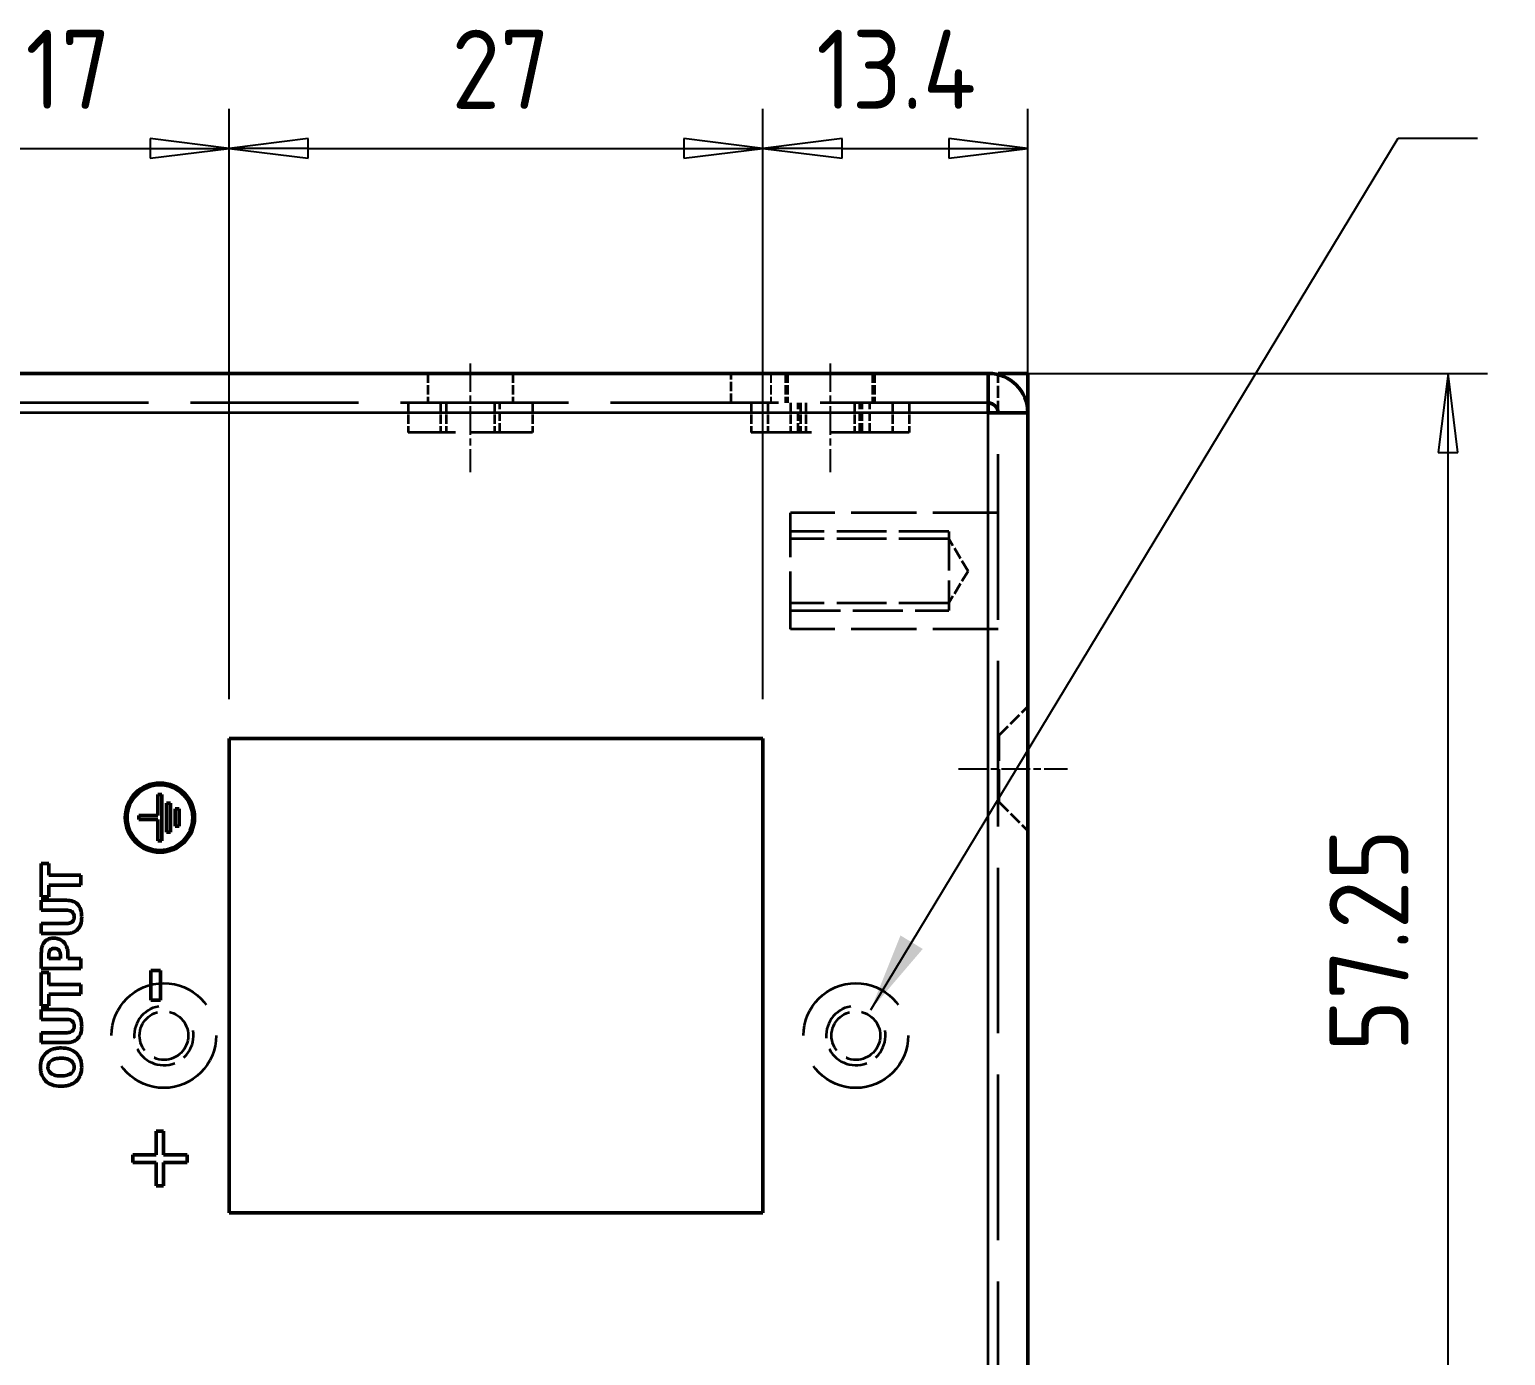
# Model space of a CAD drawing. Header units: millimetres. Extents: x 0 to 840, y 0 to 594.
# Drawn here: x 641.5 to 716.1, y 303.2 to 370.3 of the extents above; entities that cross this region are included whole.
import ezdxf

# ---------------------------------------------------------------- set-up
doc = ezdxf.new("R2010")
doc.units = ezdxf.units.MM
doc.header["$LTSCALE"] = 2
doc.linetypes.add('CHAIN', pattern=[0.3543, 0.2362, -0.0295, 0.0591, -0.0295])
doc.linetypes.add('DASHED', pattern=[0.2067, 0.1654, -0.0413])
doc.layers.get('0').update_dxf_attribs({"lineweight": 25})
for name, color, linetype, lineweight in [('가려진 것(ISO)', 5, 'DASHED', 35), ('가려진 좁은 것(ISO)', 5, 'DASHED', 25), ('가시적인 것(ISO)', 7, 'Continuous', 50), ('가시적인 좁은 것(ISO)', 1, 'Continuous', 35), ('기호(ISO)', 7, 'Continuous', 25), ('중심선(ISO)', 1, 'Continuous', 25), ('치수(ISO)', 7, 'Continuous', 25)]:
    doc.layers.add(name, color=color, linetype=linetype, lineweight=lineweight)
doc.styles.add('ISO ProportionalPSTEK', font='isocp.shx')
doc.dimstyles.new('PSTEK', dxfattribs={"dimscale": 2, "dimtxt": 2, "dimasz": 2, "dimexe": 1, "dimexo": 1, "dimgap": 1, "dimtad": 1, "dimrnd": 1e-08, "dimdsep": 46, "dimtxsty": 'ISO ProportionalPSTEK', "dimblk": 'Filled-1', "dimcen": 0.09, "dimdle": 10, "dimclrd": 3, "dimclre": 3, "dimclrt": 1, "dimadec": 1, "dimazin": 2, "dimtfac": 1, "dimtmove": 0, "dimatfit": 3, "dimfxl": 0, "dimtolj": 1, "dimlwd": -1, "dimlwe": -1, "dimarcsym": 0})
doc.dimstyles.new('PSTEK$7', dxfattribs={"dimscale": 2, "dimtxt": 2, "dimasz": 2, "dimexe": 1, "dimexo": 1, "dimgap": 1, "dimtad": 1, "dimrnd": 1e-08, "dimdsep": 46, "dimtxsty": 'ISO ProportionalPSTEK', "dimblk": 'Filled-1', "dimcen": 0.09, "dimdle": 10, "dimclrd": 3, "dimclre": 3, "dimclrt": 1, "dimadec": 1, "dimazin": 2, "dimtfac": 1, "dimtmove": 0, "dimatfit": 3, "dimfxl": 0, "dimtolj": 1, "dimlwd": -1, "dimlwe": -1, "dimarcsym": 0})

# ---------------------------------------------------------------- blocks, each defined once
blk = doc.blocks.new('Filled-1')
at = {"color": 0}
for p, q in [((0, 0), (-1, 0.125)), ((-1, 0.125), (-1, -0.125)), ((-1, 0), (0, 0)), ((-1, -0.125), (0, 0))]:
    blk.add_line(p, q, dxfattribs=at)
at = {"color": 0, "flags": 128}
blk.add_lwpolyline([(-1, -0.125), (0, 0)], dxfattribs=at)
at = {"color": 0}
blk.add_solid([(-1, -0.125), (0, 0), (-1, 0.125), (-1, -0.125)], dxfattribs=at)
blk = doc.blocks.new('*D25')
at = {"layer": 'Defpoints', "color": 0}
for p in [(689.978, 352.932), (713.232, 352.932), (682.378, 295.682)]:
    blk.add_point(p, dxfattribs=at)
at = {"layer": '치수(ISO)', "color": 3}
for p, q in [((691.978, 352.932), (715.232, 352.932)), ((713.232, 299.682), (713.232, 348.932)), ((684.378, 295.682), (715.232, 295.682))]:
    blk.add_line(p, q, dxfattribs=at)
at = {"layer": '치수(ISO)', "color": 3, "xscale": 4, "yscale": 4, "zscale": 4}
for p, rotation in [((713.232, 352.932), 90), ((713.232, 295.682), 270)]:
    blk.add_blockref('Filled-1', p, dxfattribs=dict(at, rotation=rotation))
at = {"layer": '치수(ISO)', "color": 1, "insert": (707.231, 318.625), "char_height": 4, "attachment_point": 1, "rotation": 90, "style": 'ISO ProportionalPSTEK'}
blk.add_mtext('\\A1;57.25', dxfattribs=at)
blk = doc.blocks.new('*D38')
at = {"layer": 'Defpoints', "color": 0}
for p in [(651.578, 364.311), (634.578, 334.457), (651.578, 334.457)]:
    blk.add_point(p, dxfattribs=at)
at = {"layer": '치수(ISO)', "color": 3}
for p, q in [((634.578, 336.457), (634.578, 366.311)), ((651.578, 336.457), (651.578, 366.311)), ((638.578, 364.311), (647.578, 364.311))]:
    blk.add_line(p, q, dxfattribs=at)
at = {"layer": '치수(ISO)', "color": 3, "xscale": 4, "yscale": 4, "zscale": 4, "rotation": 180}
blk.add_blockref('Filled-1', (634.578, 364.311), dxfattribs=at)
at = {"layer": '치수(ISO)', "color": 3, "xscale": 4, "yscale": 4, "zscale": 4}
blk.add_blockref('Filled-1', (651.578, 364.311), dxfattribs=at)
at = {"layer": '치수(ISO)', "color": 1, "insert": (641.278, 370.311), "char_height": 4, "attachment_point": 1, "style": 'ISO ProportionalPSTEK'}
blk.add_mtext('\\A1;17', dxfattribs=at)
blk = doc.blocks.new('*D39')
at = {"layer": 'Defpoints', "color": 0}
for p in [(678.578, 364.311), (651.578, 334.457), (678.578, 334.457)]:
    blk.add_point(p, dxfattribs=at)
at = {"layer": '치수(ISO)', "color": 3}
for p, q in [((651.578, 336.457), (651.578, 366.311)), ((678.578, 336.457), (678.578, 366.311)), ((655.578, 364.311), (674.578, 364.311))]:
    blk.add_line(p, q, dxfattribs=at)
at = {"layer": '치수(ISO)', "color": 3, "xscale": 4, "yscale": 4, "zscale": 4, "rotation": 180}
blk.add_blockref('Filled-1', (651.578, 364.311), dxfattribs=at)
at = {"layer": '치수(ISO)', "color": 3, "xscale": 4, "yscale": 4, "zscale": 4}
blk.add_blockref('Filled-1', (678.578, 364.311), dxfattribs=at)
at = {"layer": '치수(ISO)', "color": 1, "insert": (662.828, 370.312), "char_height": 4, "attachment_point": 1, "style": 'ISO ProportionalPSTEK'}
blk.add_mtext('\\A1;27', dxfattribs=at)
blk = doc.blocks.new('*D40')
at = {"layer": 'Defpoints', "color": 0}
for p in [(691.978, 364.311), (691.978, 350.932), (678.578, 334.457)]:
    blk.add_point(p, dxfattribs=at)
at = {"layer": '치수(ISO)', "color": 3}
for p, q in [((678.578, 336.457), (678.578, 366.311)), ((691.978, 352.932), (691.978, 366.311)), ((682.578, 364.311), (687.978, 364.311))]:
    blk.add_line(p, q, dxfattribs=at)
at = {"layer": '치수(ISO)', "color": 3, "xscale": 4, "yscale": 4, "zscale": 4, "rotation": 180}
blk.add_blockref('Filled-1', (678.578, 364.311), dxfattribs=at)
at = {"layer": '치수(ISO)', "color": 3, "xscale": 4, "yscale": 4, "zscale": 4}
blk.add_blockref('Filled-1', (691.978, 364.311), dxfattribs=at)
at = {"layer": '치수(ISO)', "color": 1, "insert": (681.278, 370.311), "char_height": 4, "attachment_point": 1, "style": 'ISO ProportionalPSTEK'}
blk.add_mtext('\\A1;13.4', dxfattribs=at)

msp = doc.modelspace()

# ---------------------------------------------------------------- linework, layer by layer
at = {"layer": '가려진 것(ISO)', "ltscale": 1.428422}
for p, q in [((661.628, 352.932), (661.628, 351.432)), ((665.928, 352.932), (665.928, 351.432)), ((676.978, 351.432), (676.978, 352.932)), ((679.728, 352.932), (679.728, 351.432)), ((679.828, 352.932), (679.828, 351.432)), ((684.128, 352.932), (684.128, 351.432)), ((684.228, 352.932), (684.228, 351.432)), ((660.628, 351.432), (660.628, 349.932)), ((662.278, 351.432), (662.278, 349.932)), ((662.549, 351.432), (662.549, 349.932)), ((665.008, 351.432), (665.008, 349.932)), ((665.278, 349.932), (665.278, 351.432)), ((666.928, 351.432), (666.928, 349.932)), ((677.978, 351.432), (677.978, 349.932)), ((678.828, 351.432), (678.828, 349.932)), ((679.978, 351.432), (679.978, 349.932)), ((680.357, 349.932), (680.357, 351.432)), ((680.478, 351.432), (680.478, 349.932)), ((680.749, 351.432), (680.749, 349.932)), ((683.208, 351.432), (683.208, 349.932)), ((683.478, 349.932), (683.478, 351.432)), ((683.599, 349.932), (683.599, 351.432)), ((683.978, 349.932), (683.978, 351.432)), ((685.128, 351.432), (685.128, 349.932)), ((685.978, 351.432), (685.978, 349.932))]:
    msp.add_line(p, q, dxfattribs=at)
at = {"layer": '가려진 것(ISO)', "ltscale": 1.844115}
msp.add_line((690.478, 350.932), (690.478, 352.869), dxfattribs=at)
at = {"layer": '가려진 것(ISO)', "ltscale": 25.689405}
msp.add_line((689.978, 351.432), (583.778, 351.432), dxfattribs=at)
at = {"layer": '가려진 것(ISO)', "ltscale": 25.306091}
msp.add_line((690.478, 214.932), (690.478, 350.932), dxfattribs=at)
at = {"layer": '가려진 것(ISO)', "ltscale": 9.424355}
msp.add_line((666.928, 349.932), (660.628, 349.932), dxfattribs=at)
at = {"layer": '가려진 것(ISO)', "ltscale": 11.967462}
msp.add_line((685.978, 349.932), (677.978, 349.932), dxfattribs=at)
at = {"layer": '가려진 것(ISO)', "ltscale": 8.825976}
msp.add_line((679.978, 339.982), (679.978, 345.882), dxfattribs=at)
at = {"layer": '가려진 것(ISO)', "ltscale": 9.999557}
for p, q in [((690.478, 345.882), (679.978, 345.882)), ((690.478, 339.982), (679.978, 339.982))]:
    msp.add_line(p, q, dxfattribs=at)
at = {"layer": '가려진 것(ISO)', "ltscale": 7.618686}
for p, q in [((687.978, 344.932), (679.978, 344.932)), ((687.978, 344.553), (679.978, 344.553)), ((687.978, 341.311), (679.978, 341.311)), ((679.978, 340.932), (687.978, 340.932))]:
    msp.add_line(p, q, dxfattribs=at)
at = {"layer": '가려진 것(ISO)', "ltscale": 5.983681}
msp.add_line((687.978, 344.932), (687.978, 340.932), dxfattribs=at)
at = {"layer": '가려진 것(ISO)', "ltscale": 1.800898}
for q in [(687.978, 344.553), (687.978, 341.311)]:
    msp.add_line((688.952, 342.932), q, dxfattribs=at)
at = {"layer": '가려진 것(ISO)', "ltscale": 1.952795}
for p, q in [((690.528, 334.632), (691.978, 336.082)), ((690.528, 331.232), (691.978, 329.782))]:
    msp.add_line(p, q, dxfattribs=at)
at = {"layer": '가려진 것(ISO)', "ltscale": 0.047517}
for p, q in [((690.478, 334.632), (690.528, 334.632)), ((690.478, 331.232), (690.528, 331.232))]:
    msp.add_line(p, q, dxfattribs=at)
at = {"layer": '가려진 것(ISO)', "ltscale": 5.086114}
msp.add_line((690.528, 331.232), (690.528, 334.632), dxfattribs=at)
at = {"layer": '가려진 것(ISO)', "ltscale": 20.138414}
for centre in [(648.278, 319.432), (683.278, 319.432)]:
    msp.add_circle(centre, 2.65, dxfattribs=at)
at = {"layer": '가려진 것(ISO)', "ltscale": 7.356958}
for centre in [(648.278, 319.432), (683.278, 319.432)]:
    msp.add_circle(centre, 1.23, dxfattribs=at)
at = {"layer": '가려진 것(ISO)', "ltscale": 6.731654}
for centre in [(648.278, 319.432), (683.278, 319.432)]:
    msp.add_arc(centre, 1.5, 100, 10, dxfattribs=at)
at = {"layer": '가려진 좁은 것(ISO)', "ltscale": 1.428422}
msp.add_line((678.978, 352.932), (678.978, 351.432), dxfattribs=at)
at = {"layer": '가시적인 것(ISO)'}
for p, q in [((583.778, 352.932), (689.978, 352.932)), ((689.978, 350.932), (689.978, 352.932)), ((690.478, 352.932), (691.978, 352.932)), ((690.478, 352.869), (690.478, 352.932)), ((691.978, 352.932), (691.978, 350.932)), ((689.978, 350.932), (691.978, 350.932)), ((691.978, 350.932), (691.978, 214.932)), ((651.578, 310.457), (651.578, 334.457)), ((651.578, 334.457), (678.578, 334.457)), ((678.578, 334.457), (678.578, 310.457)), ((648.18, 331.624), (647.976, 331.624)), ((647.976, 331.624), (647.976, 330.56)), ((648.18, 329.291), (648.18, 331.624)), ((648.414, 331.187), (648.414, 329.728)), ((648.618, 331.187), (648.414, 331.187)), ((648.618, 329.728), (648.618, 331.187)), ((649.055, 330.895), (648.851, 330.895)), ((648.851, 330.895), (648.851, 330.02)), ((649.055, 330.02), (649.055, 330.895)), ((647.976, 330.56), (647.014, 330.56)), ((647.014, 330.56), (647.014, 330.355)), ((647.014, 330.355), (647.976, 330.355)), ((647.976, 330.355), (647.976, 329.291)), ((648.851, 330.02), (649.055, 330.02)), ((647.976, 329.291), (648.18, 329.291)), ((648.414, 329.728), (648.618, 329.728)), ((642.459, 328.137), (642.078, 328.137)), ((642.078, 328.137), (642.078, 326.452)), ((642.459, 327.546), (642.459, 328.137)), ((644.078, 327.546), (642.459, 327.546)), ((642.459, 326.452), (642.459, 327.043)), ((642.459, 327.043), (644.078, 327.043)), ((644.078, 327.043), (644.078, 327.546)), ((642.078, 326.452), (642.459, 326.452)), ((643.354, 326.274), (642.078, 326.274)), ((642.078, 326.274), (642.078, 325.771)), ((642.078, 325.771), (643.326, 325.771)), ((643.326, 325.1), (642.078, 325.1)), ((642.078, 325.1), (642.078, 324.598)), ((642.078, 324.598), (643.355, 324.598)), ((642.078, 323.596), (642.078, 322.82)), ((642.451, 323.322), (642.451, 323.393)), ((643.051, 323.322), (642.451, 323.322)), ((643.051, 323.358), (643.051, 323.322)), ((643.424, 323.322), (643.424, 323.585)), ((644.078, 323.322), (643.424, 323.322)), ((644.078, 322.82), (644.078, 323.322)), ((642.078, 322.82), (644.078, 322.82)), ((642.459, 322.614), (642.078, 322.614)), ((642.078, 322.614), (642.078, 320.928)), ((642.459, 322.022), (642.459, 322.614)), ((648.104, 322.73), (647.618, 322.73)), ((647.618, 322.73), (647.618, 321.216)), ((648.104, 321.216), (648.104, 322.73)), ((644.078, 322.022), (642.459, 322.022)), ((644.078, 321.52), (644.078, 322.022)), ((642.459, 320.928), (642.459, 321.52)), ((642.459, 321.52), (644.078, 321.52)), ((647.618, 321.216), (648.104, 321.216)), ((642.078, 320.928), (642.459, 320.928)), ((643.354, 320.75), (642.078, 320.75)), ((642.078, 320.75), (642.078, 320.248)), ((642.078, 320.248), (643.326, 320.248)), ((643.326, 319.577), (642.078, 319.577)), ((642.078, 319.577), (642.078, 319.074)), ((642.078, 319.074), (643.355, 319.074)), ((648.267, 314.592), (647.89, 314.592)), ((647.89, 314.592), (647.89, 313.406)), ((648.267, 313.406), (648.267, 314.592)), ((647.89, 313.406), (646.704, 313.406)), ((646.704, 313.406), (646.704, 313.015)), ((646.704, 313.015), (647.89, 313.015)), ((647.89, 313.015), (647.89, 311.829)), ((649.452, 313.406), (648.267, 313.406)), ((648.267, 311.829), (648.267, 313.015)), ((648.267, 313.015), (649.452, 313.015)), ((649.452, 313.015), (649.452, 313.406)), ((647.89, 311.829), (648.267, 311.829)), ((678.578, 310.457), (651.578, 310.457))]:
    msp.add_line(p, q, dxfattribs=at)
for radius in [1.75, 1.662]:
    msp.add_circle((648.078, 330.457), radius, dxfattribs=at)
for radius in [2, 0.5]:
    msp.add_arc((689.978, 350.932), radius, 0, 90, dxfattribs=at)
for points, knots in [([(644.12, 325.436), (644.12, 325.517), (644.115, 325.599), (644.088, 325.748), (644.069, 325.816), (644, 325.973), (643.949, 326.037), (643.841, 326.141), (643.771, 326.185), (643.586, 326.258), (643.469, 326.274), (643.354, 326.274)], [-0.1090801, -0.1090801, -0.1090801, -0.1090801, -0.093249, -0.093249, -0.0795006, -0.0795006, -0.0597555, -0.0597555, -0.0345002, -0.0345002, 0, 0, 0, 0]), ([(643.326, 325.771), (643.375, 325.771), (643.425, 325.768), (643.511, 325.753), (643.55, 325.742), (643.618, 325.71), (643.643, 325.691), (643.686, 325.645), (643.703, 325.616), (643.733, 325.538), (643.74, 325.486), (643.74, 325.436)], [-0.05468125, -0.05468125, -0.05468125, -0.05468125, -0.04317817, -0.04317817, -0.03390077, -0.03390077, -0.02525476, -0.02525476, -0.01505158, -0.01505158, 0, 0, 0, 0]), ([(643.74, 325.436), (643.74, 325.402), (643.737, 325.368), (643.724, 325.307), (643.715, 325.279), (643.686, 325.227), (643.667, 325.203), (643.622, 325.166), (643.59, 325.145), (643.473, 325.107), (643.397, 325.1), (643.326, 325.1)], [-0.09001529, -0.09001529, -0.09001529, -0.09001529, -0.07089202, -0.07089202, -0.05436199, -0.05436199, -0.03690003, -0.03690003, -0.02107803, -0.02107803, 0, 0, 0, 0]), ([(643.355, 324.598), (643.423, 324.598), (643.49, 324.603), (643.615, 324.627), (643.673, 324.644), (643.799, 324.702), (643.863, 324.747), (643.957, 324.847), (644.013, 324.918), (644.104, 325.16), (644.12, 325.3), (644.12, 325.436)], [-0.2067566, -0.2067566, -0.2067566, -0.2067566, -0.1646332, -0.1646332, -0.1270181, -0.1270181, -0.0773511, -0.0773511, -0.0406702, -0.0406702, 0, 0, 0, 0]), ([(642.21, 324.121), (642.163, 324.051), (642.13, 323.975), (642.088, 323.808), (642.078, 323.71), (642.078, 323.596)], [-0.06661642, -0.06661642, -0.06661642, -0.06661642, -0.03407893, -0.03407893, 0, 0, 0, 0]), ([(642.709, 324.358), (642.642, 324.358), (642.575, 324.351), (642.441, 324.315), (642.39, 324.288), (642.295, 324.225), (642.248, 324.178), (642.21, 324.121)], [-0.04665994, -0.04665994, -0.04665994, -0.04665994, -0.03419418, -0.03419418, -0.02044955, -0.02044955, 0, 0, 0, 0]), ([(643.185, 324.186), (643.157, 324.214), (643.125, 324.238), (643.054, 324.281), (643.015, 324.299), (642.91, 324.336), (642.822, 324.358), (642.709, 324.358)], [-0.07553121, -0.07553121, -0.07553121, -0.07553121, -0.05542587, -0.05542587, -0.0340234, -0.0340234, 0, 0, 0, 0]), ([(643.357, 323.94), (643.337, 323.987), (643.312, 324.032), (643.264, 324.1), (643.232, 324.142), (643.185, 324.186)], [-0.05051481, -0.05051481, -0.05051481, -0.05051481, -0.01942262, -0.01942262, 0, 0, 0, 0]), ([(642.451, 323.393), (642.451, 323.452), (642.452, 323.511), (642.459, 323.617), (642.473, 323.663), (642.492, 323.706)], [-0.03178744, -0.03178744, -0.03178744, -0.03178744, -0.01412344, -0.01412344, 0, 0, 0, 0]), ([(642.492, 323.706), (642.497, 323.719), (642.504, 323.731), (642.521, 323.755), (642.531, 323.766), (642.557, 323.79), (642.581, 323.809), (642.649, 323.837), (642.685, 323.842), (642.722, 323.842)], [-0.03721427, -0.03721427, -0.03721427, -0.03721427, -0.02976648, -0.02976648, -0.02189667, -0.02189667, -0.01094769, -0.01094769, 0, 0, 0, 0]), ([(642.722, 323.842), (642.753, 323.842), (642.787, 323.841), (642.855, 323.83), (642.876, 323.822), (642.92, 323.801), (642.947, 323.78), (642.97, 323.755)], [-0.01802695, -0.01802695, -0.01802695, -0.01802695, -0.01441157, -0.01441157, -0.01014728, -0.01014728, 0, 0, 0, 0]), ([(642.97, 323.755), (642.992, 323.733), (643.006, 323.702), (643.025, 323.659), (643.035, 323.63), (643.039, 323.601)], [-0.01426747, -0.01426747, -0.01426747, -0.01426747, -0.00888703, -0.00888703, 0, 0, 0, 0]), ([(643.039, 323.601), (643.047, 323.555), (643.049, 323.508), (643.05, 323.447), (643.051, 323.402), (643.051, 323.358)], [-0.01837012, -0.01837012, -0.01837012, -0.01837012, -0.01325216, -0.01325216, 0, 0, 0, 0]), ([(643.424, 323.585), (643.424, 323.649), (643.419, 323.715), (643.4, 323.807), (643.386, 323.869), (643.357, 323.94)], [-0.07424881, -0.07424881, -0.07424881, -0.07424881, -0.02305832, -0.02305832, 0, 0, 0, 0]), ([(644.12, 319.912), (644.12, 319.993), (644.115, 320.075), (644.088, 320.224), (644.069, 320.293), (644, 320.45), (643.949, 320.513), (643.841, 320.618), (643.771, 320.662), (643.586, 320.735), (643.469, 320.75), (643.354, 320.75)], [-0.1090801, -0.1090801, -0.1090801, -0.1090801, -0.093249, -0.093249, -0.0795006, -0.0795006, -0.0597555, -0.0597555, -0.0345002, -0.0345002, 0, 0, 0, 0]), ([(643.326, 320.248), (643.375, 320.248), (643.425, 320.245), (643.511, 320.229), (643.55, 320.219), (643.618, 320.186), (643.643, 320.167), (643.686, 320.122), (643.703, 320.093), (643.733, 320.014), (643.74, 319.962), (643.74, 319.912)], [-0.05468125, -0.05468125, -0.05468125, -0.05468125, -0.04317817, -0.04317817, -0.03390077, -0.03390077, -0.02525476, -0.02525476, -0.01505158, -0.01505158, 0, 0, 0, 0]), ([(643.74, 319.912), (643.74, 319.879), (643.737, 319.844), (643.724, 319.783), (643.715, 319.756), (643.686, 319.703), (643.667, 319.68), (643.622, 319.643), (643.59, 319.622), (643.473, 319.583), (643.397, 319.577), (643.326, 319.577)], [-0.09001529, -0.09001529, -0.09001529, -0.09001529, -0.07089202, -0.07089202, -0.05436199, -0.05436199, -0.03690003, -0.03690003, -0.02107803, -0.02107803, 0, 0, 0, 0]), ([(643.355, 319.074), (643.423, 319.074), (643.49, 319.079), (643.615, 319.103), (643.673, 319.121), (643.799, 319.179), (643.863, 319.224), (643.957, 319.324), (644.013, 319.395), (644.104, 319.636), (644.12, 319.777), (644.12, 319.912)], [-0.2067566, -0.2067566, -0.2067566, -0.2067566, -0.1646332, -0.1646332, -0.1270181, -0.1270181, -0.0773511, -0.0773511, -0.0406702, -0.0406702, 0, 0, 0, 0]), ([(643.078, 318.805), (642.986, 318.805), (642.894, 318.798), (642.722, 318.766), (642.642, 318.743), (642.431, 318.651), (642.344, 318.576), (642.21, 318.441), (642.15, 318.349), (642.056, 318.116), (642.036, 317.976), (642.036, 317.836)], [-0.1267453, -0.1267453, -0.1267453, -0.1267453, -0.112111, -0.112111, -0.0989233, -0.0989233, -0.0754632, -0.0754632, -0.0420232, -0.0420232, 0, 0, 0, 0]), ([(644.12, 317.836), (644.12, 317.912), (644.115, 317.988), (644.088, 318.13), (644.069, 318.197), (643.998, 318.365), (643.936, 318.456), (643.79, 318.597), (643.696, 318.669), (643.406, 318.783), (643.241, 318.805), (643.078, 318.805)], [-0.2194093, -0.2194093, -0.2194093, -0.2194093, -0.1823691, -0.1823691, -0.1483681, -0.1483681, -0.093312, -0.093312, -0.0488811, -0.0488811, 0, 0, 0, 0]), ([(642.414, 317.838), (642.414, 317.873), (642.418, 317.907), (642.435, 317.972), (642.447, 318.006), (642.492, 318.083), (642.527, 318.12), (642.568, 318.15)], [-0.03888694, -0.03888694, -0.03888694, -0.03888694, -0.02659633, -0.02659633, -0.01523422, -0.01523422, 0, 0, 0, 0]), ([(642.568, 318.15), (642.646, 318.212), (642.738, 318.24), (642.869, 318.278), (642.978, 318.286), (643.078, 318.286)], [-0.04081873, -0.04081873, -0.04081873, -0.04081873, -0.03003643, -0.03003643, 0, 0, 0, 0]), ([(643.078, 318.286), (643.256, 318.286), (643.344, 318.263), (643.455, 318.23), (643.524, 318.197), (643.586, 318.152)], [-0.03497406, -0.03497406, -0.03497406, -0.03497406, -0.02291374, -0.02291374, 0, 0, 0, 0]), ([(643.586, 318.152), (643.614, 318.131), (643.639, 318.107), (643.685, 318.05), (643.7, 318.021), (643.732, 317.944), (643.743, 317.892), (643.743, 317.838)], [-0.03282141, -0.03282141, -0.03282141, -0.03282141, -0.02495836, -0.02495836, -0.01634281, -0.01634281, 0, 0, 0, 0]), ([(642.036, 317.836), (642.036, 317.761), (642.042, 317.685), (642.068, 317.543), (642.087, 317.477), (642.157, 317.311), (642.219, 317.221), (642.356, 317.087), (642.45, 317.009), (642.75, 316.891), (642.915, 316.868), (643.078, 316.868)], [-0.2495858, -0.2495858, -0.2495858, -0.2495858, -0.2045534, -0.2045534, -0.1632517, -0.1632517, -0.0967588, -0.0967588, -0.0489225, -0.0489225, 0, 0, 0, 0]), ([(642.565, 317.525), (642.538, 317.547), (642.512, 317.572), (642.464, 317.632), (642.451, 317.659), (642.423, 317.728), (642.414, 317.782), (642.414, 317.838)], [-0.02699648, -0.02699648, -0.02699648, -0.02699648, -0.02228789, -0.02228789, -0.01660841, -0.01660841, 0, 0, 0, 0]), ([(643.078, 317.387), (642.929, 317.387), (642.814, 317.407), (642.662, 317.463), (642.609, 317.49), (642.565, 317.525)], [-0.04876831, -0.04876831, -0.04876831, -0.04876831, -0.01700568, -0.01700568, 0, 0, 0, 0]), ([(643.078, 316.868), (643.171, 316.868), (643.265, 316.876), (643.439, 316.909), (643.52, 316.933), (643.721, 317.023), (643.808, 317.093), (643.948, 317.235), (644.007, 317.325), (644.1, 317.557), (644.12, 317.697), (644.12, 317.836)], [-0.135896, -0.135896, -0.135896, -0.135896, -0.117744, -0.117744, -0.1013411, -0.1013411, -0.0749521, -0.0749521, -0.0418141, -0.0418141, 0, 0, 0, 0]), ([(643.589, 317.523), (643.516, 317.468), (643.434, 317.438), (643.294, 317.396), (643.186, 317.387), (643.078, 317.387)], [-0.04979636, -0.04979636, -0.04979636, -0.04979636, -0.03217311, -0.03217311, 0, 0, 0, 0]), ([(643.743, 317.838), (643.743, 317.802), (643.738, 317.768), (643.724, 317.713), (643.713, 317.674), (643.664, 317.59), (643.629, 317.554), (643.589, 317.523)], [-0.05216575, -0.05216575, -0.05216575, -0.05216575, -0.02913127, -0.02913127, -0.01519943, -0.01519943, 0, 0, 0, 0])]:
    msp.add_open_spline(points, degree=3, knots=knots, dxfattribs=at)
at = {"layer": '가시적인 좁은 것(ISO)'}
for p, q in [((689.978, 350.932), (583.778, 350.932)), ((689.978, 214.932), (689.978, 350.932))]:
    msp.add_line(p, q, dxfattribs=at)
at = {"layer": '중심선(ISO)', "linetype": 'CHAIN', "ltscale": 3.05572}
for p, q in [((663.778, 353.432), (663.778, 347.932)), ((681.978, 353.432), (681.978, 347.932)), ((688.478, 332.932), (693.978, 332.932))]:
    msp.add_line(p, q, dxfattribs=at)

# ---------------------------------------------------------------- dimensions: what is measured, and where the dimension line sits
at = {"layer": '치수(ISO)', "color": 3}
for base, p1, p2, angle, override, picture, middle in [((651.578, 364.311), (634.578, 334.457), (651.578, 334.457), 180, {"dimdec": 2, "dimblk1": 'Filled-1', "dimblk2": 'Filled-1', "dimsah": 1, "dimtp": 0, "dimtm": 0, "dimtdec": 2, "dimtofl": 0, "dimatfit": 1}, '*D38', (643.078, 364.311)), ((678.578, 364.311), (651.578, 334.457), (678.578, 334.457), 180, {"dimdec": 2, "dimblk1": 'Filled-1', "dimblk2": 'Filled-1', "dimsah": 1, "dimtp": 0, "dimtm": 0, "dimtdec": 2, "dimtofl": 0, "dimatfit": 1}, '*D39', (665.078, 364.311)), ((691.978, 364.311), (678.578, 334.457), (691.978, 350.932), 180, {"dimdec": 2, "dimblk1": 'Filled-1', "dimsah": 1, "dimtp": 0, "dimtm": 0, "dimtdec": 2, "dimtofl": 0, "dimatfit": 1}, '*D40', (685.278, 364.311)), ((713.232, 352.932), (682.378, 295.682), (689.978, 352.932), 90, {"dimdec": 2, "dimblk1": 'Filled-1', "dimsah": 1, "dimtp": 0, "dimtm": 0, "dimtdec": 2, "dimtofl": 0, "dimatfit": 1}, '*D25', (713.232, 324.307))]:
    dim = msp.add_linear_dim(base=base, p1=p1, p2=p2, angle=angle, dimstyle='PSTEK', override=override, dxfattribs=at)
    dim.commit()
    dim.dimension.update_dxf_attribs({"geometry": picture, "text_midpoint": middle, "dimtype": 160})

# ---------------------------------------------------------------- leaders
at = {"layer": '기호(ISO)', "color": 3, "annotation_type": 0, "has_hookline": 1, "hookline_direction": 0, "text_width": 46.869}
msp.add_leader([(684.028, 320.732), (710.713, 364.831), (714.713, 364.831)], dimstyle='PSTEK$7', override={"dimtad": 0}, dxfattribs=at)

doc.saveas('drawing.dxf')
